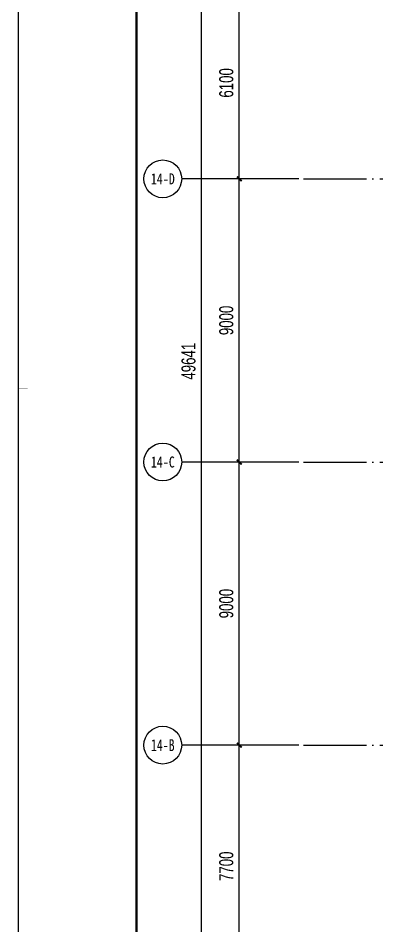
# Model space of a CAD drawing. Extents: x -409435 to 356702, y -107829 to 330904.
# Drawn here: x -18437 to -7045, y 91056 to 119908 of the extents above; entities that cross this region are included whole.
import ezdxf
from ezdxf.enums import TextEntityAlignment as Align
from ezdxf.xclip import XClip

# ---------------------------------------------------------------- set-up
doc = ezdxf.new("R2010")
doc.units = 0
doc.header["$LTSCALE"] = 1000
doc.header["$MEASUREMENT"] = 0
doc.header["$XCLIPFRAME"] = 0
doc.linetypes.add('104-14# 核心筒$0$DOTE', pattern=[2.42, 2, -0.2, 0.02, -0.2])
for name, color, linetype in [('104-14# 核心筒$0$01-标注_轴线坐标', 132, 'Continuous'), ('104-14# 核心筒$0$A_AXIS-轴线', 36, '104-14# 核心筒$0$DOTE'), ('104-14# 核心筒$0$AXIS_TEXT', 7, 'Continuous'), ('AXIS_TEXT', 7, 'Continuous')]:
    doc.layers.add(name, color=color, linetype=linetype)
doc.styles.add('104-14# 核心筒$0$_TCH_AXIS', font='STXIHEI_0.TTF', dxfattribs={"width": 0.8})
doc.styles.add('104-14# 核心筒$0$_TCH_DIM_T3', font='ros.shx', dxfattribs={"width": 0.705882, "bigfont": 'jd.shx'})
doc.styles.add('COMPLEX', font='COMPLEX')
doc.dimstyles.new('104-14# 核心筒$0$_TCH_ARCH&&150', dxfattribs={"dimtxt": 446.25, "dimasz": 150, "dimexe": 375, "dimexo": 450, "dimgap": 189.375, "dimtad": 1, "dimdec": 0, "dimzin": 0, "dimdsep": 46, "dimtxsty": '104-14# 核心筒$0$_TCH_DIM_T3', "dimblk": '104-14# 核心筒$0$_ArchTick', "dimcen": 0.09, "dimclrt": 7, "dimazin": 2, "dimtfac": 1, "dimtdec": 0, "dimtix": 1, "dimtmove": 2, "dimatfit": 3, "dimfxl": 0, "dimtolj": 1, "dimtzin": 0, "dimarcsym": 0})

# ---------------------------------------------------------------- blocks, each defined once
blk = doc.blocks.new('图框-A1+1-4')
for points, const_width in [([(0, 0), (1051, 0), (1051, 594), (0, 594)], 0.05), ([(976, 584), (25, 584), (25, 10), (976, 10)], 0.5)]:
    blk.add_lwpolyline(points, close=True, dxfattribs=dict(const_width=const_width))
at = {"const_width": 0.05}
blk.add_lwpolyline([(0, 297), (2, 297)], dxfattribs=at)
blk = doc.blocks.new('_AXISO')
blk.add_circle((0, 0), 0.5)
at = {"layer": 'AXIS_TEXT', "style": 'COMPLEX', "width": 1.041667}
blk.add_attdef('A', text='', height=0.56, dxfattribs=at).set_placement((-0.25, -0.28), (0.25, -0.28), align=Align.FIT)
blk = doc.blocks.new('104-14# 核心筒$0$_ArchTick')
at = {"color": 0, "linetype": 'ByBlock', "const_width": 0.4}
blk.add_lwpolyline([(-0.5, -0.5), (0.5, 0.5)], dxfattribs=at)
blk = doc.blocks.new('*D2741')
at = {"layer": '104-14# 核心筒$0$01-标注_轴线坐标', "color": 0, "lineweight": -2, "transparency": 16777216}
for p, q in [((-9520, 133825), (-12988, 133825)), ((-12613, 84184), (-12613, 133825)), ((-9520, 84184), (-12988, 84184))]:
    blk.add_line(p, q, dxfattribs=at)
at = {"layer": 'Defpoints', "color": 0, "transparency": 16777216}
for p in [(-12613, 133825), (-9070, 133825), (-9070, 84184)]:
    blk.add_point(p, dxfattribs=at)
at = {"layer": '104-14# 核心筒$0$01-标注_轴线坐标', "color": 0, "lineweight": -2, "transparency": 16777216, "xscale": 150, "yscale": 150, "zscale": 150}
for p, rotation in [((-12613, 133825), 90), ((-12613, 84184), 270)]:
    blk.add_blockref('104-14# 核心筒$0$_ArchTick', p, dxfattribs=dict(at, rotation=rotation))
at = {"layer": '104-14# 核心筒$0$01-标注_轴线坐标', "color": 7, "transparency": 16777216, "insert": (-13025, 109004), "char_height": 446.2, "attachment_point": 5, "rotation": 90, "style": '104-14# 核心筒$0$_TCH_DIM_T3'}
blk.add_mtext('\\A1;49641', dxfattribs=at)
blk = doc.blocks.new('*D2743')
at = {"layer": '104-14# 核心筒$0$01-标注_轴线坐标', "color": 0, "lineweight": -2, "transparency": 16777216}
for p, q in [((-9520, 96800), (-11788, 96800)), ((-11413, 89100), (-11413, 96800)), ((-9520, 89100), (-11788, 89100))]:
    blk.add_line(p, q, dxfattribs=at)
at = {"layer": 'Defpoints', "color": 0, "transparency": 16777216}
for p in [(-11413, 96800), (-9070, 96800), (-9070, 89100)]:
    blk.add_point(p, dxfattribs=at)
at = {"layer": '104-14# 核心筒$0$01-标注_轴线坐标', "color": 0, "lineweight": -2, "transparency": 16777216, "xscale": 150, "yscale": 150, "zscale": 150}
for p, rotation in [((-11413, 96800), 90), ((-11413, 89100), 270)]:
    blk.add_blockref('104-14# 核心筒$0$_ArchTick', p, dxfattribs=dict(at, rotation=rotation))
at = {"layer": '104-14# 核心筒$0$01-标注_轴线坐标', "color": 7, "transparency": 16777216, "insert": (-11825, 92950), "char_height": 446.2, "attachment_point": 5, "rotation": 90, "style": '104-14# 核心筒$0$_TCH_DIM_T3'}
blk.add_mtext('\\A1;7700', dxfattribs=at)
blk = doc.blocks.new('*D2744')
at = {"layer": '104-14# 核心筒$0$01-标注_轴线坐标', "color": 0, "lineweight": -2, "transparency": 16777216}
for p, q in [((-9520, 105800), (-11788, 105800)), ((-11413, 96800), (-11413, 105800)), ((-9520, 96800), (-11788, 96800))]:
    blk.add_line(p, q, dxfattribs=at)
at = {"layer": 'Defpoints', "color": 0, "transparency": 16777216}
for p in [(-11413, 105800), (-9070, 105800), (-9070, 96800)]:
    blk.add_point(p, dxfattribs=at)
at = {"layer": '104-14# 核心筒$0$01-标注_轴线坐标', "color": 0, "lineweight": -2, "transparency": 16777216, "xscale": 150, "yscale": 150, "zscale": 150}
for p, rotation in [((-11413, 105800), 90), ((-11413, 96800), 270)]:
    blk.add_blockref('104-14# 核心筒$0$_ArchTick', p, dxfattribs=dict(at, rotation=rotation))
at = {"layer": '104-14# 核心筒$0$01-标注_轴线坐标', "color": 7, "transparency": 16777216, "insert": (-11825, 101300), "char_height": 446.2, "attachment_point": 5, "rotation": 90, "style": '104-14# 核心筒$0$_TCH_DIM_T3'}
blk.add_mtext('\\A1;9000', dxfattribs=at)
blk = doc.blocks.new('*D2745')
at = {"layer": '104-14# 核心筒$0$01-标注_轴线坐标', "color": 0, "lineweight": -2, "transparency": 16777216}
for p, q in [((-9520, 114800), (-11788, 114800)), ((-11413, 105800), (-11413, 114800)), ((-9520, 105800), (-11788, 105800))]:
    blk.add_line(p, q, dxfattribs=at)
at = {"layer": 'Defpoints', "color": 0, "transparency": 16777216}
for p in [(-11413, 114800), (-9070, 114800), (-9070, 105800)]:
    blk.add_point(p, dxfattribs=at)
at = {"layer": '104-14# 核心筒$0$01-标注_轴线坐标', "color": 0, "lineweight": -2, "transparency": 16777216, "xscale": 150, "yscale": 150, "zscale": 150}
for p, rotation in [((-11413, 114800), 90), ((-11413, 105800), 270)]:
    blk.add_blockref('104-14# 核心筒$0$_ArchTick', p, dxfattribs=dict(at, rotation=rotation))
at = {"layer": '104-14# 核心筒$0$01-标注_轴线坐标', "color": 7, "transparency": 16777216, "insert": (-11825, 110300), "char_height": 446.2, "attachment_point": 5, "rotation": 90, "style": '104-14# 核心筒$0$_TCH_DIM_T3'}
blk.add_mtext('\\A1;9000', dxfattribs=at)
blk = doc.blocks.new('*D2746')
at = {"layer": '104-14# 核心筒$0$01-标注_轴线坐标', "color": 0, "lineweight": -2, "transparency": 16777216}
for p, q in [((-9520, 120900), (-11788, 120900)), ((-11413, 114800), (-11413, 120900)), ((-9520, 114800), (-11788, 114800))]:
    blk.add_line(p, q, dxfattribs=at)
at = {"layer": 'Defpoints', "color": 0, "transparency": 16777216}
for p in [(-11413, 120900), (-9070, 120900), (-9070, 114800)]:
    blk.add_point(p, dxfattribs=at)
at = {"layer": '104-14# 核心筒$0$01-标注_轴线坐标', "color": 0, "lineweight": -2, "transparency": 16777216, "xscale": 150, "yscale": 150, "zscale": 150}
for p, rotation in [((-11413, 120900), 90), ((-11413, 114800), 270)]:
    blk.add_blockref('104-14# 核心筒$0$_ArchTick', p, dxfattribs=dict(at, rotation=rotation))
at = {"layer": '104-14# 核心筒$0$01-标注_轴线坐标', "color": 7, "transparency": 16777216, "insert": (-11825, 117850), "char_height": 446.2, "attachment_point": 5, "rotation": 90, "style": '104-14# 核心筒$0$_TCH_DIM_T3'}
blk.add_mtext('\\A1;6100', dxfattribs=at)
blk = doc.blocks.new('104-14# 核心筒')
at = {"layer": '104-14# 核心筒$0$01-标注_轴线坐标'}
for p, q in [((-9907.7, 114800), (-13243.8, 114800)), ((-9907.7, 105800), (-13243.8, 105800)), ((-9907.7, 96800), (-13243.8, 96800))]:
    blk.add_line(p, q, dxfattribs=at)
at = {"layer": '104-14# 核心筒$0$A_AXIS-轴线'}
for p, q in [((-9370.1, 114800), (120259.9, 114800)), ((-9370.1, 105800), (120259.9, 105800)), ((-9370.1, 96800), (120259.9, 96800))]:
    blk.add_line(p, q, dxfattribs=at)
at = {"layer": '104-14# 核心筒$0$01-标注_轴线坐标'}
ref = blk.add_blockref('_AXISO', (-13843.8, 114800), dxfattribs=dict(at, xscale=1200, yscale=1200, zscale=1200))
ref.add_attrib('A', '14-D', dxfattribs={"layer": '104-14# 核心筒$0$AXIS_TEXT', "height": 352.49, "style": '104-14# 核心筒$0$_TCH_AXIS', "width": 0.92479}).set_placement((-14225, 114623.8), (-13462.6, 114623.8), align=Align.FIT)
ref = blk.add_blockref('_AXISO', (-13843.8, 105800), dxfattribs=dict(at, xscale=1200, yscale=1200, zscale=1200))
ref.add_attrib('A', '14-C', dxfattribs={"layer": '104-14# 核心筒$0$AXIS_TEXT', "height": 350.32, "style": '104-14# 核心筒$0$_TCH_AXIS', "width": 0.90321}).set_placement((-14225.5, 105624.8), (-13462.1, 105624.8), align=Align.FIT)
ref = blk.add_blockref('_AXISO', (-13843.8, 96800), dxfattribs=dict(at, xscale=1200, yscale=1200, zscale=1200))
ref.add_attrib('A', '14-B', dxfattribs={"layer": '104-14# 核心筒$0$AXIS_TEXT', "height": 379.28, "style": '104-14# 核心筒$0$_TCH_AXIS', "width": 0.916172}).set_placement((-14218.5, 96610.4), (-13469, 96610.4), align=Align.FIT)
for p1, p2, distance, picture, middle in [((-9070, 84183.6), (-9070, 133825), 3542.6, '*D2741', (-13025.1, 109004.3)), ((-9070, 114800), (-9070, 120900), 2342.6, '*D2746', (-11825.1, 117850)), ((-9070, 105800), (-9070, 114800), 2342.6, '*D2745', (-11825.1, 110300)), ((-9070, 96800), (-9070, 105800), 2342.6, '*D2744', (-11825.1, 101300)), ((-9070, 89100), (-9070, 96800), 2342.6, '*D2743', (-11825.1, 92950))]:
    dim = blk.add_aligned_dim(p1=p1, p2=p2, distance=distance, dimstyle='104-14# 核心筒$0$_TCH_ARCH&&150', dxfattribs=at)
    dim.commit()
    dim.dimension.update_dxf_attribs({"geometry": picture, "text_midpoint": middle})
blk = doc.blocks.new('X-104 14#平面')
blk.add_lwpolyline([(-18433.5, 63600), (139216.5, 63600), (139216.5, 152700), (-18433.5, 152700)], close=True)
ref = blk.add_blockref('104-14# 核心筒', (0, 0))
XClip(ref).set_block_clipping_path([(-38664.3623821461, -25500), (139216.5485069363, 330900)])
at = {"xscale": 150, "yscale": 150, "zscale": 150}
blk.add_blockref('图框-A1+1-4', (-18433.5, 63600), dxfattribs=at)

msp = doc.modelspace()

# ---------------------------------------------------------------- block references
msp.add_blockref('X-104 14#平面', (0, 0))

doc.saveas('drawing.dxf')
